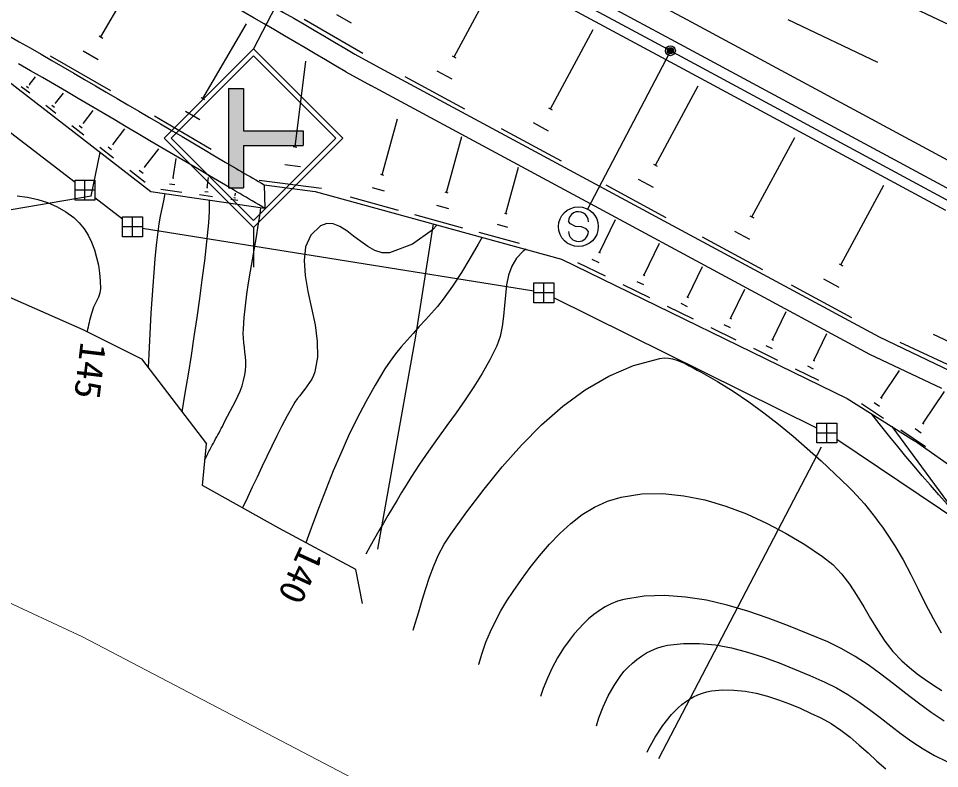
# Model space of a CAD drawing. Units: millimetres, scale not verified. Extents: x 40000 to 680000, y 20000 to 380000.
# Drawn here: x 412101 to 458506, y 243250 to 281035 of the extents above; entities that cross this region are included whole.
import ezdxf
from ezdxf.enums import TextEntityAlignment as Align

# ---------------------------------------------------------------- set-up
doc = ezdxf.new("R2010")
doc.units = ezdxf.units.MM
doc.header["$LTSCALE"] = 1000
doc.header["$PDMODE"] = 32
doc.header["$PDSIZE"] = 500
for name, color, linetype, lineweight in [('M-BGD', 7, 'Continuous', 25), ('M-BMK-ROW', 30, 'Continuous', 25), ('M-STR-HTXT', 7, 'Continuous', 13), ('M-STR-STRC', 7, 'Continuous', 25)]:
    doc.layers.add(name, color=color, linetype=linetype, lineweight=lineweight)
doc.styles.add('ＭＳ ゴシック', font='')
doc.styles.get('ＭＳ ゴシック').set_extended_font_data('MS Gothic')

msp = doc.modelspace()

# ---------------------------------------------------------------- hatches: boundary and pattern name
at = {"layer": 'M-STR-STRC'}
msp.add_hatch(color=256, dxfattribs=at).paths.add_polyline_path([(422690, 277502), (423440, 277502), (423440, 275377), (426440, 275377), (426440, 274627), (423440, 274627), (423440, 272502), (422690, 272502)])

# ---------------------------------------------------------------- linework, layer by layer
at = {"layer": 'M-BGD'}
for p, q in [((434702, 286939), (445766, 280976)), ((434123, 285831), (445187, 279869)), ((448292, 285806), (462748, 278923)), ((433882, 285371), (444814, 279479)), ((433650, 284928), (444714, 278965)), ((416261, 280103), (418544, 284084)), ((434047, 279098), (436188, 283070)), ((406373, 281901), (418770, 272316)), ((428118, 281236), (428856, 280808)), ((421386, 277005), (423592, 280759)), ((426498, 280991), (429450, 279281)), ((445766, 280976), (459852, 273384)), ((450864, 280984), (455378, 278835)), ((438902, 276488), (441048, 280470)), ((416166, 280157), (416356, 280048)), ((445187, 279869), (459272, 272277)), ((415359, 279409), (416119, 278974)), ((413698, 279151), (416735, 277410)), ((429056, 279229), (430315, 278550)), ((433953, 279148), (434142, 279047)), ((444714, 278965), (458800, 271373)), ((445078, 279337), (459031, 271816)), ((426036, 274569), (426586, 278888)), ((430315, 278550), (441379, 272587)), ((412659, 277703), (412961, 278095)), ((428593, 278343), (429852, 277663)), ((431567, 278102), (434580, 276479)), ((433184, 278397), (433937, 277991)), ((412247, 277612), (412674, 277282)), ((412506, 277616), (412613, 277534)), ((412645, 277713), (412672, 277693)), ((440916, 271701), (429852, 277663)), ((444189, 273647), (446345, 277647)), ((413972, 276767), (414366, 277276)), ((421297, 277058), (421475, 276953)), ((413481, 276658), (413990, 276264)), ((413790, 276663), (413917, 276565)), ((413956, 276779), (413988, 276754)), ((415372, 275767), (415864, 276402)), ((418953, 276132), (421806, 274455)), ((420526, 276359), (421239, 275940)), ((438807, 276538), (438996, 276437)), ((415354, 275781), (415391, 275752)), ((430420, 273163), (431192, 275975)), ((438036, 275785), (438791, 275378)), ((414798, 275640), (415394, 275179)), ((415159, 275646), (415308, 275530)), ((416867, 274699), (417463, 275470)), ((436415, 275489), (439435, 273862)), ((433659, 272273), (434431, 275085)), ((449048, 271034), (451210, 275045)), ((415770, 272081), (416227, 274282)), ((416204, 274552), (416892, 274020)), ((416622, 274559), (416794, 274426)), ((416846, 274716), (416889, 274682)), ((418463, 273559), (419171, 274474)), ((425938, 274582), (426134, 274557)), ((419898, 273001), (420041, 273973)), ((417706, 273391), (418492, 272783)), ((418183, 273399), (418379, 273247)), ((418439, 273578), (418488, 273540)), ((425523, 273676), (426309, 273576)), ((436650, 271211), (437291, 273544)), ((444094, 273699), (444284, 273596)), ((419865, 273006), (419931, 272996)), ((421610, 272510), (421685, 273015)), ((424224, 272883), (427367, 272483)), ((430344, 273183), (430495, 273142)), ((443320, 272942), (444078, 272534)), ((419276, 272443), (420334, 272288)), ((419719, 272703), (419984, 272664)), ((421590, 272513), (421631, 272507)), ((424484, 272649), (427058, 272321)), ((424484, 272649), (424515, 271472)), ((429919, 272521), (430523, 272356)), ((441379, 272587), (455464, 264995)), ((441693, 272645), (444724, 271011)), ((453539, 268620), (455706, 272641)), ((415770, 272081), (395784, 268717)), ((418770, 272316), (424515, 271472)), ((421217, 272158), (421886, 272060)), ((421497, 272322), (421665, 272297)), ((422954, 272010), (423041, 271997)), ((423002, 272110), (423024, 272107)), ((423013, 272108), (423031, 272230)), ((427058, 272321), (439459, 268916)), ((428815, 272046), (431229, 271383)), ((433584, 272294), (433734, 272253)), ((422808, 271925), (423157, 271873)), ((433158, 271632), (433762, 271466)), ((455001, 264109), (440916, 271701)), ((432054, 271156), (434468, 270494)), ((436586, 271229), (436714, 271194)), ((448953, 271086), (449143, 270983)), ((432126, 265025), (433005, 270688)), ((436227, 270669), (436737, 270529)), ((441370, 269245), (442181, 270905)), ((435294, 270267), (437334, 269707)), ((448177, 270327), (448937, 269918)), ((443617, 268114), (444397, 269711)), ((446545, 270030), (449585, 268391)), ((441327, 269266), (441414, 269223)), ((439459, 268916), (453843, 261894)), ((440261, 268747), (441660, 268064)), ((440991, 268910), (441340, 268740)), ((445820, 267005), (446569, 268540)), ((453444, 268671), (453634, 268569)), ((443250, 267790), (443588, 267625)), ((443575, 268134), (443660, 268093)), ((452665, 267911), (453427, 267500)), ((410443, 267523), (415346, 265369)), ((442545, 267632), (443898, 266972)), ((447978, 265918), (448698, 267393)), ((451030, 267613), (454077, 265970)), ((445779, 267025), (445861, 266985)), ((444783, 266540), (446091, 265901)), ((445465, 266692), (445792, 266533)), ((447939, 265938), (448018, 265899)), ((450094, 264854), (450784, 266268)), ((446976, 265469), (448240, 264852)), ((447635, 265616), (447951, 265462)), ((415346, 265369), (418302, 263882)), ((430929, 258345), (432126, 265025)), ((452167, 263810), (452829, 265166)), ((455464, 264995), (459078, 263275)), ((458191, 265135), (459008, 264753)), ((449762, 264562), (450068, 264413)), ((450056, 264872), (450132, 264835)), ((456506, 264729), (459775, 263199)), ((449126, 264419), (450347, 263823)), ((458615, 262389), (455001, 264109)), ((418302, 263882), (421572, 259612)), ((452130, 263828), (452204, 263792)), ((451233, 263390), (452411, 262815)), ((451847, 263528), (452142, 263384)), ((455571, 261928), (456494, 263301)), ((457680, 260644), (458755, 262243)), ((453843, 261894), (457241, 259761)), ((455537, 261951), (455606, 261905)), ((454580, 261639), (455677, 260901)), ((455213, 261691), (455487, 261507)), ((456099, 260478), (459319, 256091)), ((457271, 260374), (457584, 260164)), ((457640, 260670), (457719, 260618)), ((456550, 260314), (457800, 259473)), ((421382, 257501), (421572, 259612)), ((444359, 243760), (452564, 259449)), ((461531, 256724), (457241, 259761)), ((430202, 254299), (430929, 258345)), ((425213, 255363), (421382, 257501)), ((429107, 253283), (425213, 255363)), ((429443, 251560), (429107, 253283))]:
    msp.add_line(p, q, dxfattribs=at)
for points in [[(410440, 289922), (412139, 288988), (413833, 288045), (415522, 287093), (417208, 286134), (418889, 285169), (420568, 284198), (422244, 283223), (423919, 282245), (424433, 281944), (424947, 281643), (425461, 281341), (425974, 281040), (426488, 280738), (427002, 280437), (427515, 280135), (428029, 279833), (428542, 279531), (429056, 279229)], [(428593, 278343), (428079, 278645), (427566, 278946), (427053, 279248), (426540, 279550), (426026, 279851), (425513, 280153), (424999, 280454), (424486, 280755), (423972, 281056), (423458, 281357), (421788, 282333), (420115, 283306), (418440, 284275), (416762, 285238), (415081, 286195), (413395, 287145), (411705, 288087)], [(411734, 280090), (412142, 279860), (412693, 279548), (413243, 279235), (413791, 278920), (414339, 278603), (414886, 278285), (415433, 277966), (415979, 277647), (416525, 277327), (417070, 277006), (417616, 276686), (418161, 276365), (418706, 276045), (419252, 275724), (419797, 275404), (420342, 275083), (420887, 274763), (421433, 274443), (421978, 274122), (422523, 273802), (423068, 273481), (423210, 273398), (423352, 273315), (423493, 273231), (423635, 273148), (423776, 273065), (423918, 272982), (424059, 272898), (424201, 272815), (424342, 272732), (424484, 272649)], [(424515, 271472), (424357, 271565), (424199, 271657), (424041, 271750), (423883, 271843), (423726, 271936), (423568, 272029), (423410, 272122), (423252, 272215), (423094, 272308), (422936, 272400), (422335, 272754), (421733, 273107), (421132, 273461), (420531, 273814), (419929, 274168), (419328, 274521), (418727, 274875), (418126, 275228), (417524, 275582), (416923, 275936), (416322, 276290), (415720, 276644), (415119, 276997), (414516, 277350), (413914, 277701), (413310, 278052), (412706, 278400), (412100, 278747)], [(412037, 272101), (412558, 272036), (413072, 271920), (413571, 271756), (414046, 271547), (414489, 271295), (414891, 271003), (415168, 270740), (415408, 270442), (415614, 270114), (415787, 269760), (415930, 269387), (416042, 269000), (416127, 268605), (416185, 268206), (416219, 267810), (416231, 267422), (416223, 267313), (416202, 267207), (416169, 267102), (416127, 267000), (416080, 266898), (416029, 266797), (415978, 266696), (415928, 266594), (415884, 266491), (415847, 266386), (415813, 266275), (415780, 266164), (415749, 266052), (415719, 265939), (415690, 265827), (415663, 265714), (415636, 265601), (415611, 265487), (415587, 265374), (415564, 265260)], [(419480, 272211), (419402, 271846), (419320, 271459), (419243, 271071), (419175, 270682), (419122, 270292), (419047, 269610), (418980, 268927), (418919, 268243), (418864, 267559), (418815, 266874), (418771, 266189), (418732, 265504), (418696, 264818), (418664, 264132), (418636, 263447)], [(420346, 261213), (420507, 262162), (420663, 263112), (420815, 264062), (420962, 265014), (421103, 265966), (421237, 266920), (421365, 267874), (421484, 268829), (421596, 269785), (421698, 270742), (421731, 271307), (421724, 271883), (421724, 271882)], [(421500, 258814), (421530, 258876), (421560, 258938), (421590, 259000), (421621, 259062), (421651, 259124), (421682, 259186), (421713, 259247), (421745, 259309), (421776, 259370), (421808, 259431), (421864, 259538), (421921, 259643), (421979, 259748), (422037, 259853), (422096, 259958), (422154, 260063), (422211, 260168), (422268, 260274), (422323, 260381), (422377, 260488), (422504, 260741), (422636, 260993), (422770, 261245), (422903, 261498), (423032, 261752), (423154, 262009), (423266, 262268), (423365, 262532), (423448, 262801), (423512, 263075), (423544, 263304), (423556, 263534), (423552, 263765), (423536, 263997), (423512, 264230), (423486, 264463), (423460, 264696), (423440, 264929), (423431, 265162), (423435, 265394), (423477, 265978), (423536, 266560), (423609, 267141), (423694, 267721), (423787, 268300), (423886, 268878), (423987, 269456), (424087, 270035), (424184, 270613), (424275, 271192), (424310, 271502)], [(433193, 270636), (432947, 270374), (431951, 269661), (430793, 269232), (430428, 269226), (430064, 269340), (429702, 269540), (429343, 269795), (428988, 270070), (428638, 270332), (428295, 270548), (427960, 270685), (427633, 270710), (427315, 270589), (426829, 270119), (426571, 269531), (426492, 268848), (426547, 268092), (426689, 267283), (426869, 266445), (427042, 265599), (427159, 264767), (427174, 263972), (427041, 263234), (426968, 263045), (426877, 262864), (426771, 262690), (426654, 262522), (426529, 262357), (426400, 262195), (426271, 262032), (426145, 261867), (426027, 261698), (425918, 261524), (425640, 261023), (425372, 260517), (425112, 260006), (424860, 259492), (424612, 258974), (424367, 258456), (424124, 257936), (423880, 257417), (423634, 256899), (423383, 256384)], [(435461, 270014), (435255, 269662), (434840, 268945), (434418, 268235), (433974, 267545), (433496, 266887), (433209, 266533), (432910, 266187), (432604, 265847), (432294, 265510), (431985, 265173), (431679, 264834), (431381, 264489), (431094, 264135), (430822, 263771), (430568, 263393), (430070, 262570), (429601, 261729), (429157, 260874), (428736, 260006), (428338, 259127), (427958, 258239), (427596, 257343), (427248, 256441), (426913, 255536), (426588, 254628)], [(437679, 269405), (437522, 269306), (437190, 268964), (436954, 268561), (436796, 268109), (436694, 267619), (436631, 267103), (436586, 266573), (436539, 266040), (436472, 265517), (436365, 265014), (436198, 264543), (435850, 263834), (435464, 263146), (435047, 262475), (434606, 261817), (434149, 261168), (433682, 260524), (433214, 259881), (432752, 259234), (432302, 258580), (431873, 257914), (431638, 257533), (431404, 257151), (431173, 256768), (430942, 256384), (430714, 255999), (430488, 255612), (430264, 255225), (430043, 254836), (429824, 254445), (429608, 254053)], [(431990, 250228), (432093, 250549), (432269, 251138), (432442, 251729), (432620, 252316), (432812, 252896), (433026, 253465), (433269, 254018), (433550, 254550), (433877, 255058), (434697, 256190), (435563, 257331), (436475, 258456), (437438, 259541), (438454, 260564), (439525, 261500), (440654, 262327), (441843, 263020), (443095, 263556), (444414, 263912), (444629, 263935), (444844, 263925), (445059, 263887), (445272, 263826), (445483, 263745), (445692, 263650), (445898, 263544), (446101, 263434), (446301, 263323), (446496, 263216), (447314, 262754), (448112, 262258), (448890, 261730), (449651, 261175), (450396, 260595), (451125, 259995), (451840, 259376), (452541, 258743), (453231, 258099), (453910, 257448), (454120, 257238), (454324, 257023), (454523, 256803), (454717, 256578), (454906, 256349), (455092, 256117), (455273, 255882), (455451, 255644), (455627, 255404), (455799, 255162), (456252, 254474), (456665, 253759), (457053, 253025), (457427, 252281), (457798, 251537), (458179, 250801), (458582, 250082)], [(459312, 256089), (458887, 256562), (458465, 257039), (458046, 257519), (457630, 258002), (457218, 258487), (456809, 258976), (456403, 259467), (456001, 259961), (455602, 260457), (455206, 260956), (455094, 261108)], [(435286, 248505), (435288, 248515), (435457, 249071), (435654, 249619), (435879, 250157), (436130, 250682), (436405, 251194), (436703, 251691), (437020, 252171), (437444, 252770), (437889, 253375), (438358, 253972), (438852, 254550), (439374, 255097), (439925, 255600), (440508, 256046), (441123, 256425), (441773, 256723), (442460, 256929), (443503, 257083), (444561, 257101), (445624, 256996), (446687, 256781), (447741, 256470), (448778, 256076), (449792, 255613), (450774, 255094), (451717, 254532), (452614, 253940), (453123, 253529), (453571, 253055), (453971, 252532), (454338, 251975), (454684, 251396), (455025, 250810), (455375, 250231), (455746, 249671), (456152, 249146), (456609, 248669), (456984, 248340), (457374, 248029), (457777, 247734), (458192, 247454), (458616, 247187)], [(458736, 245638), (458081, 246079), (457441, 246548), (456812, 247032), (456185, 247522), (455555, 248003), (454915, 248467), (454258, 248899), (453578, 249289), (452869, 249626), (451890, 250035), (450891, 250441), (449875, 250828), (448845, 251181), (447806, 251486), (446762, 251728), (445715, 251892), (444669, 251963), (443630, 251927), (442599, 251769), (442275, 251679), (441962, 251554), (441660, 251399), (441369, 251217), (441091, 251012), (440825, 250788), (440571, 250547), (440331, 250295), (440104, 250034), (439892, 249768), (439564, 249308), (439266, 248826), (438998, 248324), (438758, 247807), (438544, 247275), (438404, 246874)], [(441222, 245400), (441346, 245800), (441560, 246368), (441813, 246914), (442106, 247437), (442445, 247931), (442623, 248151), (442819, 248362), (443029, 248562), (443254, 248748), (443490, 248919), (443738, 249072), (443994, 249205), (444259, 249316), (444529, 249404), (444805, 249466), (445608, 249557), (446414, 249556), (447221, 249476), (448028, 249326), (448831, 249119), (449628, 248865), (450418, 248576), (451197, 248263), (451965, 247938), (452718, 247610), (453314, 247320), (453887, 246986), (454440, 246618), (454981, 246226), (455513, 245820), (456043, 245408), (456576, 245001), (457117, 244608), (457672, 244238), (458245, 243900), (458864, 243599)], [(443769, 244068), (443842, 244225), (444182, 244840), (444566, 245425), (445001, 245974), (445161, 246147), (445332, 246313), (445515, 246469), (445707, 246614), (445909, 246747), (446118, 246865), (446333, 246968), (446555, 247053), (446781, 247119), (447011, 247164), (447575, 247215), (448141, 247207), (448707, 247147), (449272, 247041), (449833, 246895), (450389, 246717), (450939, 246511), (451480, 246286), (452011, 246048), (452529, 245802), (453048, 245518), (453538, 245189), (454007, 244825), (454460, 244437), (454905, 244035), (455348, 243629), (455795, 243229)]]:
    msp.add_lwpolyline(points, dxfattribs=at)
at = {"layer": 'M-BMK-ROW'}
for p, q in [((414953, 272766), (405653, 279935)), ((414953, 271881), (414953, 272881)), ((414953, 272881), (415953, 272881)), ((415453, 271881), (415453, 272881)), ((415953, 272881), (415953, 271881)), ((415953, 272381), (414953, 272381)), ((417349, 270919), (415953, 271995)), ((415953, 271881), (414953, 271881)), ((417349, 270034), (417349, 271034)), ((417349, 271034), (418349, 271034)), ((417849, 270034), (417849, 271034)), ((418349, 271034), (418349, 270034)), ((418349, 270534), (417349, 270534)), ((438071, 267290), (418349, 270454)), ((418349, 270034), (417349, 270034)), ((438071, 266710), (438071, 267710)), ((438071, 267710), (439071, 267710)), ((438571, 266710), (438571, 267710)), ((439071, 267710), (439071, 266710)), ((439071, 267210), (438071, 267210)), ((452323, 260399), (439071, 266963)), ((439071, 266710), (438071, 266710)), ((452323, 259652), (452323, 260652)), ((452323, 260652), (453323, 260652)), ((452823, 259652), (452823, 260652)), ((453323, 260652), (453323, 259652)), ((453323, 260152), (452323, 260152)), ((453323, 259652), (452323, 259652)), ((459592, 255613), (453323, 259817))]:
    msp.add_line(p, q, dxfattribs=at)
at = {"layer": 'M-STR-HTXT'}
for q in [(367444, 272078), (495099, 208174)]:
    msp.add_line((415328, 249892), q, dxfattribs=at)
at = {"layer": 'M-STR-STRC'}
for p, q in [((428484, 288242), (423940, 279502)), ((419440, 275002), (423940, 279502)), ((428440, 275002), (423940, 279502)), ((419794, 275003), (423940, 279149)), ((428087, 275002), (423940, 279149)), ((444876, 279275), (440775, 271433)), ((422690, 277502), (422690, 272502)), ((422690, 277502), (423440, 277502)), ((423440, 277502), (423440, 275377)), ((423440, 275377), (426440, 275377)), ((426440, 275377), (426440, 274627)), ((419441, 275002), (423940, 270502)), ((419794, 275003), (423940, 270856)), ((423940, 270502), (428440, 275002)), ((423940, 270856), (428087, 275002)), ((423440, 274627), (426440, 274627)), ((423440, 274627), (423440, 272502)), ((422690, 272502), (423440, 272502)), ((439916, 270687), (439817, 270805)), ((440161, 270548), (439916, 270687)), ((440462, 270545), (440161, 270548)), ((440707, 270434), (440462, 270545)), ((423941, 270502), (423941, 268502)), ((440813, 270297), (440707, 270434))]:
    msp.add_line(p, q, dxfattribs=at)
for centre, radius in [((444946, 279408), 150), ((444946, 279408), 120), ((444946, 279408), 90), ((444946, 279408), 60), ((444946, 279408), 30), ((440312, 270547), 1000)]:
    msp.add_circle(centre, radius, dxfattribs=at)
for centre, start, end in [((440317, 270801), 359.5549, 179.5549), ((440313, 270301), 179.5549, 359.5549)]:
    msp.add_arc(centre, 500, start, end, dxfattribs=at)
msp.add_point((444946, 279408), dxfattribs=at)

# ---------------------------------------------------------------- texts
at = {"layer": 'M-BGD', "style": 'ＭＳ ゴシック', "width": 1.05}
for s, rotation, p in [('145', 263.261, (414846, 264817)), ('140', 245.333, (425963, 254695))]:
    msp.add_text(s, height=1320, rotation=rotation, dxfattribs=at).set_placement(p, align=Align.BOTTOM_LEFT)

doc.saveas('drawing.dxf')
